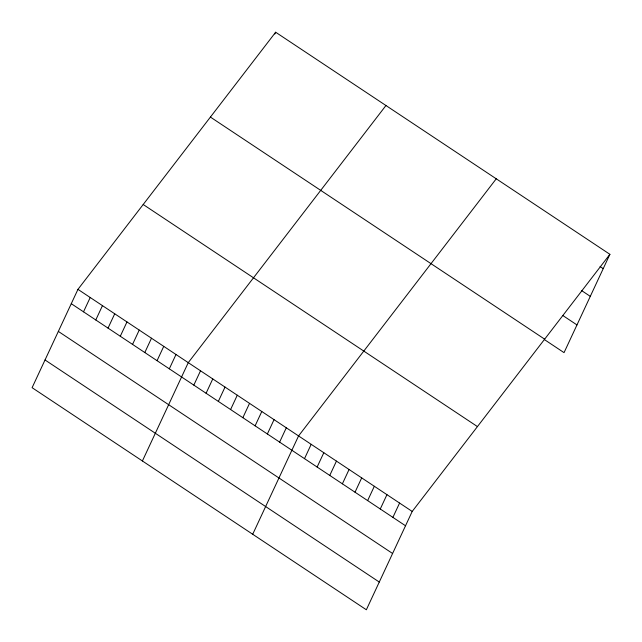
<?xml version="1.0" encoding="UTF-8"?>
<svg xmlns="http://www.w3.org/2000/svg" width="642" height="642" viewBox="0 0 642 642"><rect width="100%" height="100%" fill="white"/><g stroke="black" fill="none" stroke-linecap="round" stroke-linejoin="round"><path stroke-width="0.96" d="M77.955 289.357L32.1 387.688L366.349 609.772L412.204 511.441L609.9 254.312L275.651 32.228L77.955 289.357L412.204 511.441M83.524 311.827L90.209 297.503M95.778 319.973L102.463 305.64M108.041 328.118L114.717 313.786M120.295 336.256L126.972 321.931M274.808 34.018L275.651 32.228M132.549 344.401L139.234 330.076M144.803 352.546L151.488 338.214M157.065 360.684L163.742 346.359M169.319 368.829L175.996 354.504M142.404 460.972L188.258 362.65L385.954 105.513M193.828 385.12L200.513 370.787M206.082 393.257L212.767 378.932M218.344 401.402L225.021 387.078M230.598 409.548L237.275 395.215M242.853 417.693L249.537 403.361M255.107 425.831L261.792 411.506M267.369 433.976L274.046 419.651M279.623 442.121L286.3 427.789M252.707 534.264L298.562 435.934L496.25 178.805M304.509 458.653L311.185 444.328M317.132 467.039L323.817 452.714M329.763 475.433L336.44 461.108M342.387 483.819L349.071 469.495M355.018 492.213L361.695 477.881M367.641 500.599L374.326 486.275M380.273 508.994L386.949 494.661M392.896 517.38L399.581 503.055M609.9 254.312L564.045 352.643L544.32 339.53M600.061 266.542L603.215 268.645M581.612 290.593L590.295 296.363M562.769 315.487L576.973 324.924M210.407 117.077L544.657 339.169M143.19 204.501L477.447 426.593M71.27 303.682L405.527 525.774M58.342 331.408L392.599 553.492M45.028 359.969L379.278 582.053"/></g></svg>
